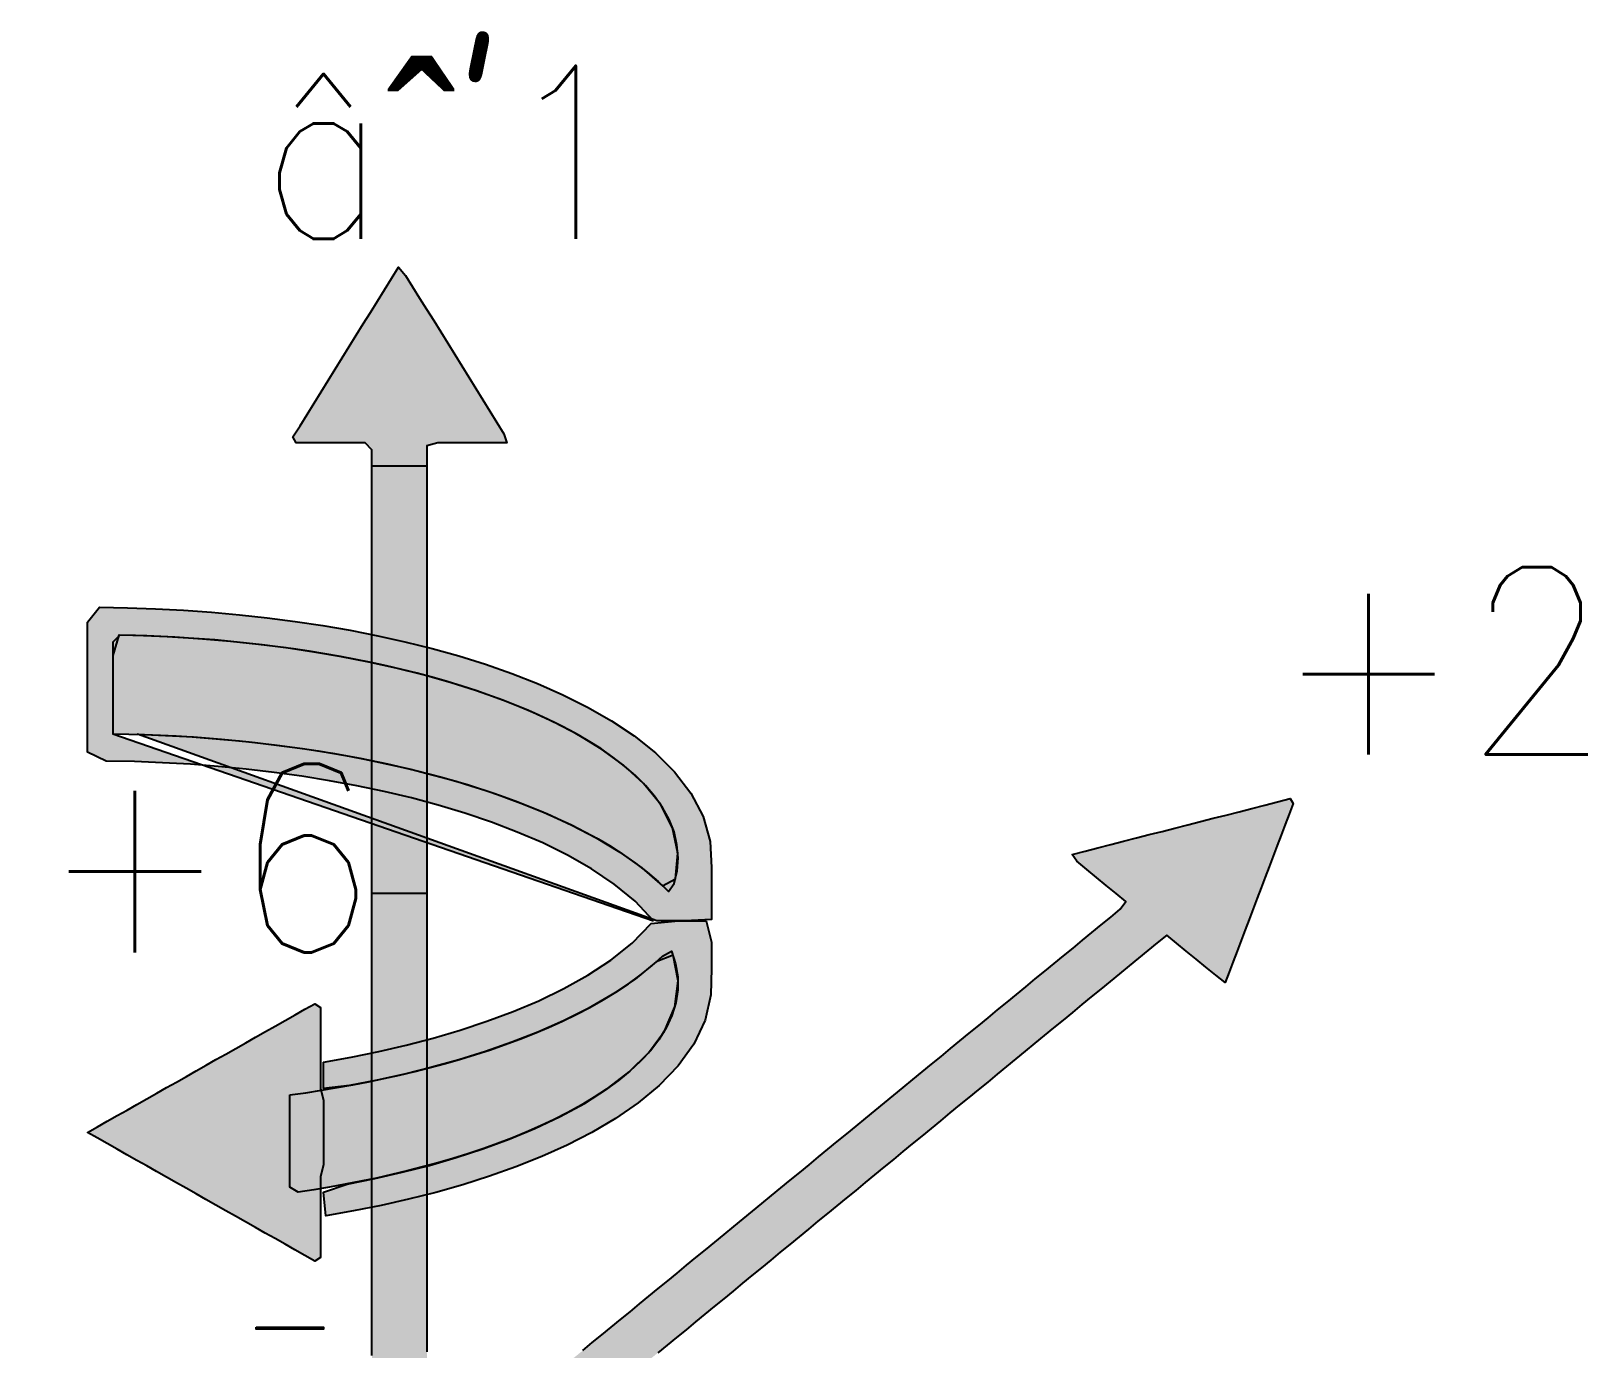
# Model space of a CAD drawing. Extents: x -63 to 1485, y -6 to 1218.
# Drawn here: x 1217.5 to 1401.5, y 1035.3 to 1191 of the extents above; entities that cross this region are included whole.
import ezdxf

# ---------------------------------------------------------------- set-up
doc = ezdxf.new("R2010")
doc.units = 0
doc.layers.get('0').update_dxf_attribs({"linetype": 'CONTINUOUS'})
doc.styles.get("Standard").update_dxf_attribs({"font": 'Standard'})

msp = doc.modelspace()

# ---------------------------------------------------------------- hatches: boundary and pattern name
at = {"true_color": 0x030000}
for points in [[(1264.25, 882.89), (1265.89, 882.89), (1267.53, 882.89), (1269.16, 882.89), (1270.8, 882.89), (1272.44, 882.89), (1273.99, 882.85), (1273.1, 881.54), (1272.21, 880.24), (1271.33, 878.93), (1270.44, 877.63), (1269.55, 876.33), (1268.67, 875.02), (1267.78, 873.72), (1266.89, 872.41), (1266.01, 871.11), (1265.12, 869.81), (1264.23, 868.5), (1263.35, 867.2), (1262.46, 865.89), (1261.57, 864.59), (1260.69, 864.21), (1259.8, 865.52), (1258.91, 866.82), (1258.03, 868.13), (1257.14, 869.43), (1256.25, 870.73), (1255.36, 872.04), (1254.48, 873.34), (1253.59, 874.65), (1252.7, 875.95), (1251.82, 877.25), (1250.93, 878.56), (1250.04, 879.86), (1249.16, 881.17), (1248.27, 882.47), (1249.09, 882.89), (1250.72, 882.89), (1252.36, 882.89), (1254, 882.89), (1255.64, 882.89), (1257.27, 882.89), (1257.75, 884), (1257.75, 885.55), (1257.75, 887.1), (1257.75, 888.65), (1257.75, 890.2), (1257.75, 891.75), (1257.75, 893.3), (1257.75, 894.85), (1257.75, 896.41), (1257.75, 897.96), (1257.75, 899.51), (1257.75, 901.06), (1257.75, 902.61), (1257.75, 904.16), (1257.75, 905.71), (1257.75, 907.27), (1257.75, 908.82), (1257.75, 910.37), (1257.75, 911.92), (1257.75, 913.47), (1257.75, 915.02), (1257.75, 916.57), (1257.75, 918.12), (1257.75, 919.68), (1257.75, 921.23), (1257.75, 922.78), (1257.75, 924.33), (1257.75, 925.88), (1257.75, 927.43), (1257.75, 928.98), (1257.75, 930.53), (1257.75, 932.09), (1257.75, 933.64), (1257.75, 935.19), (1257.75, 936.74), (1257.75, 938.29), (1257.75, 939.84), (1257.75, 941.39), (1257.75, 942.95), (1257.75, 944.5), (1257.75, 946.05), (1257.75, 947.6), (1257.75, 949.15), (1257.75, 950.7), (1257.75, 952.25), (1257.75, 953.8), (1257.75, 955.36), (1257.75, 956.91), (1257.75, 958.46), (1257.75, 960.01), (1257.75, 961.56), (1257.75, 963.11), (1257.75, 964.66), (1257.75, 966.22), (1257.75, 967.77), (1257.75, 969.32), (1257.75, 970.87), (1257.75, 972.42), (1257.75, 973.97), (1257.75, 975.52), (1257.75, 977.07), (1257.75, 978.63), (1257.75, 980.18), (1257.75, 981.73), (1257.75, 983.28), (1257.75, 984.83), (1257.75, 986.38), (1257.75, 987.93), (1257.75, 989.48), (1257.75, 991.04), (1257.75, 992.59), (1257.75, 994.14), (1257.75, 995.69), (1257.75, 997.24), (1257.75, 998.79), (1257.75, 1000.34), (1257.75, 1001.9), (1257.75, 1003.45), (1257.75, 1005), (1257.75, 1006.55), (1257.75, 1008.1), (1257.75, 1009.65), (1257.75, 1011.2), (1257.75, 1012.75), (1257.75, 1014.31), (1257.75, 1015.86), (1257.75, 1017.41), (1257.75, 1018.96), (1257.75, 1020.51), (1257.75, 1022.06), (1257.75, 1023.61), (1257.75, 1025.16), (1257.75, 1026.72), (1257.75, 1028.27), (1257.75, 1029.82), (1257.75, 1031.37), (1257.75, 1032.92), (1257.75, 1034.47), (1257.75, 1036.02), (1257.75, 1037.58), (1257.75, 1039.13), (1257.75, 1040.68), (1257.75, 1042.23), (1257.75, 1043.78), (1257.75, 1045.33), (1257.75, 1046.88), (1257.75, 1048.43), (1257.75, 1049.99), (1257.75, 1051.54), (1257.75, 1053.09), (1257.75, 1054.64), (1257.75, 1056.19), (1257.75, 1057.74), (1257.75, 1059.29), (1257.75, 1060.85), (1257.75, 1062.4), (1257.75, 1063.95), (1257.75, 1065.5), (1257.75, 1067.05), (1257.75, 1068.6), (1257.75, 1070.15), (1257.75, 1071.7), (1257.75, 1073.26), (1257.75, 1074.81), (1257.75, 1076.36), (1257.75, 1077.91), (1257.75, 1079.46), (1257.75, 1081.01), (1257.75, 1082.56), (1257.75, 1084.11), (1257.75, 1085.67), (1257.75, 1087.22), (1257.75, 1088.77), (1257.75, 1090.32), (1257.75, 1091.87), (1257.75, 1093.42), (1257.75, 1094.97), (1257.75, 1096.53), (1257.75, 1098.08), (1257.75, 1099.63), (1257.75, 1101.18), (1257.75, 1102.73), (1257.75, 1104.28), (1257.75, 1105.83), (1257.75, 1107.38), (1257.75, 1108.94), (1257.75, 1110.49), (1257.75, 1112.04), (1257.75, 1113.59), (1257.75, 1115.14), (1257.75, 1116.69), (1257.75, 1118.24), (1257.75, 1119.79), (1257.75, 1121.35), (1257.75, 1122.9), (1257.75, 1124.45), (1257.75, 1126), (1257.75, 1127.55), (1257.75, 1129.1), (1257.75, 1130.65), (1257.75, 1132.21), (1257.75, 1133.76), (1257.75, 1135.31), (1257.75, 1136.86), (1257.75, 1138.41), (1257.75, 1139.96), (1257.75, 1141.51), (1256.95, 1142.31), (1255.32, 1142.31), (1253.68, 1142.31), (1252.04, 1142.31), (1250.41, 1142.31), (1248.77, 1142.31), (1248.41, 1143.01), (1249.25, 1144.34), (1250.08, 1145.68), (1250.91, 1147.02), (1251.74, 1148.35), (1252.57, 1149.69), (1253.4, 1151.03), (1254.23, 1152.36), (1255.06, 1153.7), (1255.89, 1155.04), (1256.72, 1156.37), (1257.56, 1157.71), (1258.39, 1159.05), (1259.22, 1160.38), (1260.05, 1161.72), (1260.88, 1163.06), (1261.71, 1162.11), (1262.54, 1160.77), (1263.37, 1159.43), (1264.2, 1158.1), (1265.04, 1156.76), (1265.87, 1155.42), (1266.7, 1154.09), (1267.53, 1152.75), (1268.36, 1151.41), (1269.19, 1150.08), (1270.02, 1148.74), (1270.85, 1147.4), (1271.68, 1146.07), (1272.51, 1144.73), (1273.35, 1143.4), (1273.7, 1142.31), (1272.07, 1142.31), (1270.43, 1142.31), (1268.79, 1142.31), (1267.16, 1142.31), (1265.52, 1142.31), (1264.25, 1141.96), (1264.25, 1140.41), (1264.25, 1138.86), (1264.25, 1137.31), (1264.25, 1135.76), (1264.25, 1134.21), (1264.25, 1132.65), (1264.25, 1131.1), (1264.25, 1129.55), (1264.25, 1128), (1264.25, 1126.45), (1264.25, 1124.9), (1264.25, 1123.35), (1264.25, 1121.8), (1264.25, 1120.24), (1264.25, 1118.69), (1264.25, 1117.14), (1264.25, 1115.59), (1264.25, 1114.04), (1264.25, 1112.49), (1264.25, 1110.94), (1264.25, 1109.38), (1264.25, 1107.83), (1264.25, 1106.28), (1264.25, 1104.73), (1264.25, 1103.18), (1264.25, 1101.63), (1264.25, 1100.08), (1264.25, 1098.53), (1264.25, 1096.97), (1264.25, 1095.42), (1264.25, 1093.87), (1264.25, 1092.32), (1264.25, 1090.77), (1264.25, 1089.22), (1264.25, 1087.67), (1264.25, 1086.11), (1264.25, 1084.56), (1264.25, 1083.01), (1264.25, 1081.46), (1264.25, 1079.91), (1264.25, 1078.36), (1264.25, 1076.81), (1264.25, 1075.26), (1264.25, 1073.7), (1264.25, 1072.15), (1264.25, 1070.6), (1264.25, 1069.05), (1264.25, 1067.5), (1264.25, 1065.95), (1264.25, 1064.4), (1264.25, 1062.85), (1264.25, 1061.29), (1264.25, 1059.74), (1264.25, 1058.19), (1264.25, 1056.64), (1264.25, 1055.09), (1264.25, 1053.54), (1264.25, 1051.99), (1264.25, 1050.43), (1264.25, 1048.88), (1264.25, 1047.33), (1264.25, 1045.78), (1264.25, 1044.23), (1264.25, 1042.68), (1264.25, 1041.13), (1264.25, 1039.58), (1264.25, 1038.02), (1264.25, 1036.47), (1264.25, 1034.92), (1264.25, 1033.37), (1264.25, 1031.82), (1264.25, 1030.27), (1264.25, 1028.72), (1264.25, 1027.17), (1264.25, 1025.61), (1264.25, 1024.06), (1264.25, 1022.51), (1264.25, 1020.96), (1264.25, 1019.41), (1264.25, 1017.86), (1264.25, 1016.31), (1264.25, 1014.75), (1264.25, 1013.2), (1264.25, 1011.65), (1264.25, 1010.1), (1264.25, 1008.55), (1264.25, 1007), (1264.25, 1005.45), (1264.25, 1003.9), (1264.25, 1002.34), (1264.25, 1000.79), (1264.25, 999.24), (1264.25, 997.69), (1264.25, 996.14), (1264.25, 994.59), (1264.25, 993.04), (1264.25, 991.48), (1264.25, 989.93), (1264.25, 988.38), (1264.25, 986.83), (1264.25, 985.28), (1264.25, 983.73), (1264.25, 982.18), (1264.25, 980.63), (1264.25, 979.07), (1264.25, 977.52), (1264.25, 975.97), (1264.25, 974.42), (1264.25, 972.87), (1264.25, 971.32), (1264.25, 969.77), (1264.25, 968.22), (1264.25, 966.66), (1264.25, 965.11), (1264.25, 963.56), (1264.25, 962.01), (1264.25, 960.46), (1264.25, 958.91), (1264.25, 957.36), (1264.25, 955.8), (1264.25, 954.25), (1264.25, 952.7), (1264.25, 951.15), (1264.25, 949.6), (1264.25, 948.05), (1264.25, 946.5), (1264.25, 944.95), (1264.25, 943.39), (1264.25, 941.84), (1264.25, 940.29), (1264.25, 938.74), (1264.25, 937.19), (1264.25, 935.64), (1264.25, 934.09), (1264.25, 932.53), (1264.25, 930.98), (1264.25, 929.43), (1264.25, 927.88), (1264.25, 926.33), (1264.25, 924.78), (1264.25, 923.23), (1264.25, 921.68), (1264.25, 920.12), (1264.25, 918.57), (1264.25, 917.02), (1264.25, 915.47), (1264.25, 913.92), (1264.25, 912.37), (1264.25, 910.82), (1264.25, 909.27), (1264.25, 907.71), (1264.25, 906.16), (1264.25, 904.61), (1264.25, 903.06), (1264.25, 901.51), (1264.25, 899.96), (1264.25, 898.41), (1264.25, 896.85), (1264.25, 895.3), (1264.25, 893.75), (1264.25, 892.2), (1264.25, 890.65), (1264.25, 889.1), (1264.25, 887.55), (1264.25, 886), (1264.25, 884.44)], [(1257.75, 1089.06), (1257.75, 1139.61), (1264.25, 1139.61), (1264.25, 1089.06)], [(1170.09, 935.1), (1171.25, 934.15), (1172.41, 933.2), (1173.57, 932.25), (1174.72, 931.3), (1175.88, 930.35), (1176.95, 929.42), (1175.41, 929.08), (1173.88, 928.74), (1172.34, 928.4), (1170.81, 928.06), (1169.27, 927.72), (1167.74, 927.38), (1166.2, 927.04), (1164.67, 926.69), (1163.13, 926.35), (1161.6, 926.01), (1160.06, 925.67), (1158.53, 925.33), (1156.99, 924.99), (1155.46, 924.65), (1153.92, 924.31), (1152.39, 923.97), (1152.01, 924.58), (1152.43, 925.84), (1152.84, 927.1), (1153.26, 928.36), (1153.67, 929.62), (1154.09, 930.88), (1154.5, 932.14), (1154.92, 933.4), (1155.33, 934.66), (1155.75, 935.92), (1156.16, 937.18), (1156.58, 938.44), (1156.99, 939.7), (1157.41, 940.96), (1157.82, 942.22), (1158.24, 943.48), (1158.77, 944.4), (1159.92, 943.45), (1161.08, 942.5), (1162.24, 941.55), (1163.4, 940.6), (1164.55, 939.65), (1165.7, 939.05), (1166.82, 939.96), (1167.93, 940.88), (1169.04, 941.79), (1170.16, 942.71), (1171.27, 943.62), (1172.39, 944.54), (1173.5, 945.45), (1174.61, 946.36), (1175.73, 947.28), (1176.84, 948.19), (1177.96, 949.11), (1179.07, 950.02), (1180.18, 950.94), (1181.3, 951.85), (1182.41, 952.77), (1183.53, 953.68), (1184.64, 954.6), (1185.75, 955.51), (1186.87, 956.42), (1187.98, 957.34), (1189.1, 958.25), (1190.21, 959.17), (1191.32, 960.08), (1192.44, 961), (1193.55, 961.91), (1194.67, 962.83), (1195.78, 963.74), (1196.89, 964.65), (1198.01, 965.57), (1199.12, 966.48), (1200.24, 967.4), (1201.35, 968.31), (1202.46, 969.23), (1203.58, 970.14), (1204.69, 971.06), (1205.81, 971.97), (1206.92, 972.89), (1208.03, 973.8), (1209.15, 974.71), (1210.26, 975.63), (1211.38, 976.54), (1212.49, 977.46), (1213.61, 978.37), (1214.72, 979.29), (1215.83, 980.2), (1216.95, 981.12), (1218.06, 982.03), (1219.18, 982.94), (1220.29, 983.86), (1221.4, 984.77), (1222.52, 985.69), (1223.63, 986.6), (1224.75, 987.52), (1225.86, 988.43), (1226.97, 989.35), (1228.09, 990.26), (1229.2, 991.18), (1230.32, 992.09), (1231.43, 993), (1232.54, 993.92), (1233.66, 994.83), (1234.77, 995.75), (1235.89, 996.66), (1237, 997.58), (1238.11, 998.49), (1239.23, 999.41), (1240.34, 1000.32), (1241.46, 1001.23), (1242.57, 1002.15), (1243.68, 1003.06), (1244.8, 1003.98), (1245.91, 1004.89), (1247.03, 1005.81), (1248.14, 1006.72), (1249.25, 1007.64), (1250.37, 1008.55), (1251.48, 1009.47), (1252.6, 1010.38), (1253.71, 1011.29), (1254.82, 1012.21), (1255.94, 1013.12), (1257.05, 1014.04), (1258.17, 1014.95), (1259.28, 1015.87), (1260.39, 1016.78), (1261.51, 1017.7), (1262.62, 1018.61), (1263.74, 1019.52), (1264.85, 1020.44), (1265.97, 1021.35), (1267.08, 1022.27), (1268.19, 1023.18), (1269.31, 1024.1), (1270.42, 1025.01), (1271.54, 1025.93), (1272.65, 1026.84), (1273.76, 1027.75), (1274.88, 1028.67), (1275.99, 1029.58), (1277.11, 1030.5), (1278.22, 1031.41), (1279.33, 1032.33), (1280.45, 1033.24), (1281.56, 1034.16), (1282.68, 1035.07), (1283.79, 1035.99), (1284.9, 1036.9), (1286.02, 1037.81), (1287.13, 1038.73), (1288.25, 1039.64), (1289.36, 1040.56), (1290.47, 1041.47), (1291.59, 1042.39), (1292.7, 1043.3), (1293.82, 1044.22), (1294.93, 1045.13), (1296.04, 1046.04), (1297.16, 1046.96), (1298.27, 1047.87), (1299.39, 1048.79), (1300.5, 1049.7), (1301.61, 1050.62), (1302.73, 1051.53), (1303.84, 1052.45), (1304.96, 1053.36), (1306.07, 1054.28), (1307.18, 1055.19), (1308.3, 1056.1), (1309.41, 1057.02), (1310.53, 1057.93), (1311.64, 1058.85), (1312.75, 1059.76), (1313.87, 1060.68), (1314.98, 1061.59), (1316.1, 1062.51), (1317.21, 1063.42), (1318.33, 1064.33), (1319.44, 1065.25), (1320.55, 1066.16), (1321.67, 1067.08), (1322.78, 1067.99), (1323.9, 1068.91), (1325.01, 1069.82), (1326.12, 1070.74), (1327.24, 1071.65), (1328.35, 1072.57), (1329.47, 1073.48), (1330.58, 1074.39), (1331.69, 1075.31), (1332.81, 1076.22), (1333.92, 1077.14), (1335.04, 1078.05), (1336.15, 1078.97), (1337.26, 1079.88), (1338.38, 1080.8), (1339.49, 1081.71), (1340.61, 1082.62), (1341.72, 1083.54), (1342.83, 1084.45), (1343.95, 1085.37), (1345.06, 1086.28), (1346.18, 1087.2), (1346.86, 1088.12), (1345.7, 1089.07), (1344.54, 1090.02), (1343.38, 1090.97), (1342.23, 1091.92), (1341.07, 1092.87), (1340.52, 1093.69), (1342.03, 1094.08), (1343.55, 1094.47), (1345.06, 1094.85), (1346.58, 1095.24), (1348.1, 1095.63), (1349.61, 1096.02), (1351.13, 1096.4), (1352.65, 1096.79), (1354.16, 1097.18), (1355.68, 1097.57), (1357.19, 1097.95), (1358.71, 1098.34), (1360.23, 1098.73), (1361.74, 1099.12), (1363.26, 1099.5), (1364.78, 1099.89), (1366.29, 1100.28), (1366.63, 1099.7), (1366.15, 1098.45), (1365.68, 1097.21), (1365.21, 1095.96), (1364.74, 1094.72), (1364.27, 1093.47), (1363.79, 1092.23), (1363.32, 1090.98), (1362.85, 1089.74), (1362.38, 1088.5), (1361.91, 1087.25), (1361.43, 1086.01), (1360.96, 1084.76), (1360.49, 1083.52), (1360.02, 1082.27), (1359.54, 1081.03), (1359.07, 1079.78), (1358.6, 1078.54), (1357.47, 1079.41), (1356.31, 1080.36), (1355.15, 1081.31), (1354, 1082.26), (1352.84, 1083.21), (1351.68, 1084.16), (1350.57, 1083.25), (1349.45, 1082.33), (1348.34, 1081.42), (1347.23, 1080.5), (1346.11, 1079.59), (1345, 1078.67), (1343.88, 1077.76), (1342.77, 1076.85), (1341.66, 1075.93), (1340.54, 1075.02), (1339.43, 1074.1), (1338.31, 1073.19), (1337.2, 1072.27), (1336.09, 1071.36), (1334.97, 1070.44), (1333.86, 1069.53), (1332.74, 1068.61), (1331.63, 1067.7), (1330.52, 1066.79), (1329.4, 1065.87), (1328.29, 1064.96), (1327.17, 1064.04), (1326.06, 1063.13), (1324.95, 1062.21), (1323.83, 1061.3), (1322.72, 1060.38), (1321.6, 1059.47), (1320.49, 1058.56), (1319.38, 1057.64), (1318.26, 1056.73), (1317.15, 1055.81), (1316.03, 1054.9), (1314.92, 1053.98), (1313.81, 1053.07), (1312.69, 1052.15), (1311.58, 1051.24), (1310.46, 1050.33), (1309.35, 1049.41), (1308.24, 1048.5), (1307.12, 1047.58), (1306.01, 1046.67), (1304.89, 1045.75), (1303.78, 1044.84), (1302.66, 1043.92), (1301.55, 1043.01), (1300.44, 1042.09), (1299.32, 1041.18), (1298.21, 1040.27), (1297.09, 1039.35), (1295.98, 1038.44), (1294.87, 1037.52), (1293.75, 1036.61), (1292.64, 1035.69), (1291.52, 1034.78), (1290.41, 1033.86), (1289.3, 1032.95), (1288.18, 1032.04), (1287.07, 1031.12), (1285.95, 1030.21), (1284.84, 1029.29), (1283.73, 1028.38), (1282.61, 1027.46), (1281.5, 1026.55), (1280.38, 1025.63), (1279.27, 1024.72), (1278.16, 1023.8), (1277.04, 1022.89), (1275.93, 1021.98), (1274.81, 1021.06), (1273.7, 1020.15), (1272.59, 1019.23), (1271.47, 1018.32), (1270.36, 1017.4), (1269.24, 1016.49), (1268.13, 1015.57), (1267.02, 1014.66), (1265.9, 1013.75), (1264.79, 1012.83), (1263.67, 1011.92), (1262.56, 1011), (1261.45, 1010.09), (1260.33, 1009.17), (1259.22, 1008.26), (1258.1, 1007.34), (1256.99, 1006.43), (1255.88, 1005.51), (1254.76, 1004.6), (1253.65, 1003.69), (1252.53, 1002.77), (1251.42, 1001.86), (1250.3, 1000.94), (1249.19, 1000.03), (1248.08, 999.11), (1246.96, 998.2), (1245.85, 997.28), (1244.73, 996.37), (1243.62, 995.46), (1242.51, 994.54), (1241.39, 993.63), (1240.28, 992.71), (1239.16, 991.8), (1238.05, 990.88), (1236.94, 989.97), (1235.82, 989.05), (1234.71, 988.14), (1233.59, 987.22), (1232.48, 986.31), (1231.37, 985.4), (1230.25, 984.48), (1229.14, 983.57), (1228.02, 982.65), (1226.91, 981.74), (1225.8, 980.82), (1224.68, 979.91), (1223.57, 978.99), (1222.45, 978.08), (1221.34, 977.17), (1220.23, 976.25), (1219.11, 975.34), (1218, 974.42), (1216.88, 973.51), (1215.77, 972.59), (1214.66, 971.68), (1213.54, 970.76), (1212.43, 969.85), (1211.31, 968.94), (1210.2, 968.02), (1209.09, 967.11), (1207.97, 966.19), (1206.86, 965.28), (1205.74, 964.36), (1204.63, 963.45), (1203.52, 962.53), (1202.4, 961.62), (1201.29, 960.7), (1200.17, 959.79), (1199.06, 958.88), (1197.94, 957.96), (1196.83, 957.05), (1195.72, 956.13), (1194.6, 955.22), (1193.49, 954.3), (1192.37, 953.39), (1191.26, 952.47), (1190.15, 951.56), (1189.03, 950.65), (1187.92, 949.73), (1186.8, 948.82), (1185.69, 947.9), (1184.58, 946.99), (1183.46, 946.07), (1182.35, 945.16), (1181.23, 944.24), (1180.12, 943.33), (1179.01, 942.41), (1177.89, 941.5), (1176.78, 940.59), (1175.66, 939.67), (1174.55, 938.76), (1173.44, 937.84), (1172.32, 936.93), (1171.21, 936.01)]]:
    msp.add_hatch(color=7, dxfattribs=at).paths.add_polyline_path(points, flags=0)
for color, points in [(7, [(1291.02, 1085.82), (1288.84, 1088.14), (1286.36, 1090.18), (1283.68, 1091.98), (1280.86, 1093.59), (1277.93, 1095.04), (1274.92, 1096.33), (1271.86, 1097.5), (1268.74, 1098.55), (1265.59, 1099.5), (1262.41, 1100.35), (1259.19, 1101.11), (1255.96, 1101.79), (1252.71, 1102.39), (1249.44, 1102.92), (1246.17, 1103.37), (1242.88, 1103.76), (1239.58, 1104.07), (1236.28, 1104.33), (1232.97, 1104.52), (1229.66, 1104.65), (1226.34, 1104.72), (1224.12, 1105.75), (1224.12, 1108.82), (1224.12, 1111.9), (1224.12, 1114.97), (1224.12, 1118.05), (1224.12, 1121.12), (1225.54, 1122.88), (1228.85, 1122.82), (1232.16, 1122.71), (1235.47, 1122.54), (1238.78, 1122.31), (1242.08, 1122.01), (1245.37, 1121.65), (1248.65, 1121.22), (1251.92, 1120.73), (1255.18, 1120.17), (1258.43, 1119.53), (1261.65, 1118.81), (1264.85, 1118.02), (1268.02, 1117.13), (1271.17, 1116.15), (1274.27, 1115.07), (1277.32, 1113.88), (1280.32, 1112.56), (1283.24, 1111.1), (1286.05, 1109.48), (1288.74, 1107.68), (1291.25, 1105.67), (1293.51, 1103.43), (1295.44, 1100.93), (1296.89, 1098.17), (1297.73, 1095.2), (1297.88, 1092.13), (1297.88, 1089.05), (1297.88, 1085.98), (1294.73, 1085.82), (1291.41, 1085.82), (1230.03, 1107.88), (1233.34, 1107.75), (1236.65, 1107.56), (1239.96, 1107.3), (1243.25, 1106.98), (1246.54, 1106.6), (1249.82, 1106.15), (1253.09, 1105.63), (1256.34, 1105.04), (1259.58, 1104.38), (1262.79, 1103.63), (1265.99, 1102.81), (1269.15, 1101.89), (1272.28, 1100.87), (1275.36, 1099.75), (1278.4, 1098.52), (1281.37, 1097.15), (1284.25, 1095.63), (1287.03, 1093.95), (1289.66, 1092.08), (1292.09, 1089.99), (1293.61, 1090.78), (1293.91, 1093.84), (1293.27, 1096.84), (1291.84, 1099.61), (1289.85, 1102.06), (1287.49, 1104.22), (1284.88, 1106.12), (1282.12, 1107.81), (1279.23, 1109.32), (1276.26, 1110.68), (1273.22, 1111.91), (1270.12, 1113.01), (1266.99, 1114), (1263.81, 1114.9), (1260.61, 1115.7), (1257.39, 1116.41), (1254.15, 1117.04), (1250.89, 1117.6), (1247.61, 1118.09), (1244.33, 1118.5), (1241.04, 1118.85), (1237.73, 1119.13), (1234.43, 1119.35), (1231.12, 1119.51), (1227.81, 1119.6), (1227.12, 1117.18), (1227.12, 1114.11), (1227.12, 1111.03), (1227.12, 1107.95)]), (7, [(1252.02, 1069.14), (1255.3, 1069.73), (1258.55, 1070.39), (1261.79, 1071.14), (1265, 1071.98), (1268.18, 1072.92), (1271.32, 1073.96), (1274.42, 1075.11), (1277.45, 1076.39), (1280.41, 1077.82), (1283.27, 1079.41), (1285.99, 1081.2), (1288.52, 1083.21), (1290.76, 1085.51), (1293.92, 1085.82), (1297.26, 1085.82), (1297.88, 1083.3), (1297.88, 1080.21), (1297.81, 1077.11), (1297.13, 1074.09), (1295.78, 1071.27), (1293.93, 1068.7), (1291.71, 1066.39), (1289.22, 1064.33), (1286.55, 1062.48), (1283.73, 1060.82), (1280.81, 1059.32), (1277.81, 1057.97), (1274.75, 1056.75), (1271.63, 1055.65), (1268.48, 1054.65), (1265.29, 1053.75), (1262.07, 1052.93), (1258.83, 1052.2), (1255.57, 1051.55), (1252.29, 1050.98), (1252.02, 1053.77), (1254.82, 1054.73), (1258.08, 1055.38), (1261.32, 1056.12), (1264.53, 1056.94), (1267.71, 1057.86), (1270.86, 1058.89), (1273.96, 1060.03), (1277.01, 1061.29), (1279.98, 1062.7), (1282.85, 1064.26), (1285.6, 1066.02), (1288.16, 1067.99), (1290.45, 1070.24), (1292.32, 1072.8), (1293.55, 1075.67), (1293.92, 1078.73), (1293.33, 1081.77), (1291.35, 1080.98), (1288.84, 1078.95), (1286.14, 1077.13), (1283.31, 1075.49), (1280.38, 1074.02), (1277.37, 1072.69), (1274.29, 1071.49), (1271.17, 1070.4), (1268.01, 1069.42), (1264.81, 1068.53), (1261.59, 1067.73), (1258.35, 1067.01), (1255.09, 1066.37), (1252.02, 1066.04)]), (255, [(1251.65, 1055.64), (1251.65, 1053.72), (1251.65, 1051.81), (1251.65, 1049.89), (1251.65, 1047.97), (1251.65, 1046.06), (1250.98, 1045.63), (1249.81, 1046.3), (1248.64, 1046.96), (1247.47, 1047.62), (1246.3, 1048.28), (1245.14, 1048.94), (1243.97, 1049.6), (1242.8, 1050.26), (1241.63, 1050.92), (1240.46, 1051.58), (1239.3, 1052.24), (1238.13, 1052.91), (1236.96, 1053.57), (1235.79, 1054.23), (1234.63, 1054.89), (1233.46, 1055.55), (1232.29, 1056.21), (1231.12, 1056.87), (1229.95, 1057.53), (1228.79, 1058.19), (1227.62, 1058.85), (1226.45, 1059.52), (1225.28, 1060.18), (1224.13, 1060.84), (1225.3, 1061.5), (1226.46, 1062.16), (1227.63, 1062.82), (1228.8, 1063.48), (1229.97, 1064.14), (1231.14, 1064.8), (1232.3, 1065.46), (1233.47, 1066.13), (1234.64, 1066.79), (1235.81, 1067.45), (1236.98, 1068.11), (1238.14, 1068.77), (1239.31, 1069.43), (1240.48, 1070.09), (1241.65, 1070.75), (1242.82, 1071.41), (1243.98, 1072.07), (1245.15, 1072.74), (1246.32, 1073.4), (1247.49, 1074.06), (1248.66, 1074.72), (1249.82, 1075.38), (1250.99, 1076.04), (1251.65, 1075.58), (1251.65, 1073.67), (1251.65, 1071.75), (1251.65, 1069.83), (1251.65, 1067.92), (1251.67, 1066.03), (1252.02, 1064.65), (1252.02, 1062.74), (1252.02, 1060.82), (1252.02, 1058.9), (1252.02, 1056.99)])]:
    msp.add_hatch(color=color).paths.add_polyline_path(points, flags=0)
at = {"true_color": 0xcecece}
for points in [[(1227.12, 1107.95), (1228.99, 1107.91), (1230.87, 1107.86), (1232.75, 1107.78), (1234.62, 1107.68), (1236.49, 1107.57), (1238.37, 1107.43), (1240.23, 1107.28), (1242.1, 1107.1), (1243.96, 1106.9), (1245.82, 1106.69), (1247.68, 1106.45), (1249.53, 1106.19), (1251.38, 1105.91), (1253.22, 1105.61), (1255.06, 1105.28), (1256.88, 1104.94), (1258.71, 1104.56), (1260.52, 1104.17), (1262.33, 1103.75), (1264.13, 1103.3), (1265.91, 1102.83), (1267.69, 1102.32), (1269.45, 1101.79), (1271.2, 1101.23), (1272.94, 1100.64), (1274.66, 1100.02), (1276.36, 1099.36), (1278.04, 1098.67), (1279.69, 1097.94), (1281.32, 1097.17), (1282.91, 1096.36), (1284.48, 1095.51), (1286, 1094.61), (1287.48, 1093.65), (1288.9, 1092.65), (1290.27, 1091.59), (1291.57, 1090.48), (1292.78, 1089.3), (1293.46, 1090.24), (1293.81, 1091.75), (1293.93, 1093.29), (1293.8, 1094.83), (1293.45, 1096.34), (1292.87, 1097.81), (1292.1, 1099.21), (1291.16, 1100.55), (1290.08, 1101.81), (1288.89, 1103), (1287.6, 1104.12), (1286.23, 1105.18), (1284.8, 1106.18), (1283.31, 1107.11), (1281.78, 1108), (1280.2, 1108.84), (1278.59, 1109.63), (1276.95, 1110.38), (1275.28, 1111.09), (1273.59, 1111.77), (1271.88, 1112.4), (1270.15, 1113), (1268.4, 1113.57), (1266.64, 1114.1), (1264.87, 1114.61), (1263.08, 1115.09), (1261.28, 1115.54), (1259.48, 1115.96), (1257.66, 1116.35), (1255.84, 1116.72), (1254.01, 1117.07), (1252.17, 1117.39), (1250.33, 1117.69), (1248.48, 1117.97), (1246.63, 1118.22), (1244.77, 1118.45), (1242.91, 1118.66), (1241.05, 1118.85), (1239.18, 1119.02), (1237.31, 1119.16), (1235.44, 1119.29), (1233.56, 1119.4), (1231.69, 1119.48), (1229.81, 1119.55), (1227.94, 1119.6), (1227.12, 1118.75), (1227.12, 1117.2), (1227.12, 1115.66), (1227.12, 1114.12), (1227.12, 1112.58), (1227.12, 1111.04), (1227.12, 1109.5)], [(1244.07, 1037.83), (1252.02, 1037.83), (1252.02, 1037.6), (1244.07, 1037.6)]]:
    msp.add_hatch(color=254, dxfattribs=at).paths.add_polyline_path(points, flags=0)
at = {"true_color": 0xfffcfc}
msp.add_hatch(color=255, dxfattribs=at).paths.add_polyline_path([(1248.05, 1065.26), (1249.92, 1065.53), (1251.78, 1065.82), (1253.63, 1066.13), (1255.48, 1066.46), (1257.33, 1066.82), (1259.16, 1067.2), (1260.99, 1067.6), (1262.81, 1068.04), (1264.62, 1068.49), (1266.42, 1068.98), (1268.21, 1069.49), (1269.98, 1070.04), (1271.74, 1070.61), (1273.49, 1071.21), (1275.21, 1071.85), (1276.92, 1072.53), (1278.61, 1073.24), (1280.27, 1073.99), (1281.9, 1074.78), (1283.5, 1075.61), (1285.06, 1076.49), (1286.58, 1077.42), (1288.05, 1078.4), (1289.46, 1079.43), (1290.81, 1080.52), (1292.09, 1081.67), (1293.15, 1082.27), (1293.64, 1080.77), (1293.89, 1079.23), (1293.9, 1077.67), (1293.67, 1076.13), (1293.2, 1074.63), (1292.52, 1073.18), (1291.66, 1071.79), (1290.65, 1070.48), (1289.5, 1069.24), (1288.24, 1068.08), (1286.9, 1066.98), (1285.48, 1065.95), (1284.01, 1064.98), (1282.48, 1064.06), (1280.91, 1063.19), (1279.3, 1062.37), (1277.66, 1061.6), (1275.99, 1060.86), (1274.29, 1060.17), (1272.57, 1059.52), (1270.84, 1058.9), (1269.08, 1058.31), (1267.31, 1057.76), (1265.53, 1057.24), (1263.73, 1056.75), (1261.92, 1056.28), (1260.1, 1055.85), (1258.27, 1055.44), (1256.44, 1055.06), (1254.59, 1054.7), (1252.74, 1054.37), (1250.89, 1054.06), (1249.03, 1053.78), (1248.05, 1054.38), (1248.05, 1055.93), (1248.05, 1057.49), (1248.05, 1059.04), (1248.05, 1060.6), (1248.05, 1062.15), (1248.05, 1063.71)], flags=0)

# ---------------------------------------------------------------- linework, layer by layer
at = {"color": 7, "true_color": 0x030000}
for points in [[(1257.75, 1034.47), (1257.75, 1036.02), (1257.75, 1037.58), (1257.75, 1039.13), (1257.75, 1040.68), (1257.75, 1042.23), (1257.75, 1043.78), (1257.75, 1045.33), (1257.75, 1046.88), (1257.75, 1048.43), (1257.75, 1049.99), (1257.75, 1051.54), (1257.75, 1053.09), (1257.75, 1054.64), (1257.75, 1056.19), (1257.75, 1057.74), (1257.75, 1059.29), (1257.75, 1060.85), (1257.75, 1062.4), (1257.75, 1063.95), (1257.75, 1065.5), (1257.75, 1067.05), (1257.75, 1068.6), (1257.75, 1070.15), (1257.75, 1071.7), (1257.75, 1073.26), (1257.75, 1074.81), (1257.75, 1076.36), (1257.75, 1077.91), (1257.75, 1079.46), (1257.75, 1081.01), (1257.75, 1082.56), (1257.75, 1084.11), (1257.75, 1085.67), (1257.75, 1087.22), (1257.75, 1088.77), (1257.75, 1090.32), (1257.75, 1091.87), (1257.75, 1093.42), (1257.75, 1094.97), (1257.75, 1096.53), (1257.75, 1098.08), (1257.75, 1099.63), (1257.75, 1101.18), (1257.75, 1102.73), (1257.75, 1104.28), (1257.75, 1105.83), (1257.75, 1107.38), (1257.75, 1108.94), (1257.75, 1110.49), (1257.75, 1112.04), (1257.75, 1113.59), (1257.75, 1115.14), (1257.75, 1116.69), (1257.75, 1118.24), (1257.75, 1119.79), (1257.75, 1121.35), (1257.75, 1122.9), (1257.75, 1124.45), (1257.75, 1126), (1257.75, 1127.55), (1257.75, 1129.1), (1257.75, 1130.65), (1257.75, 1132.21), (1257.75, 1133.76), (1257.75, 1135.31), (1257.75, 1136.86), (1257.75, 1138.41), (1257.75, 1139.96), (1257.75, 1141.51), (1256.95, 1142.31), (1255.32, 1142.31), (1253.68, 1142.31), (1252.04, 1142.31), (1250.41, 1142.31), (1248.77, 1142.31), (1248.41, 1143.01), (1249.25, 1144.34), (1250.08, 1145.68), (1250.91, 1147.02), (1251.74, 1148.35), (1252.57, 1149.69), (1253.4, 1151.03), (1254.23, 1152.36), (1255.06, 1153.7), (1255.89, 1155.04), (1256.72, 1156.37), (1257.56, 1157.71), (1258.39, 1159.05), (1259.22, 1160.38), (1260.05, 1161.72), (1260.88, 1163.06), (1261.71, 1162.11), (1262.54, 1160.77), (1263.37, 1159.43), (1264.2, 1158.1), (1265.04, 1156.76), (1265.87, 1155.42), (1266.7, 1154.09), (1267.53, 1152.75), (1268.36, 1151.41), (1269.19, 1150.08), (1270.02, 1148.74), (1270.85, 1147.4), (1271.68, 1146.07), (1272.51, 1144.73), (1273.35, 1143.4), (1273.7, 1142.31), (1272.07, 1142.31), (1270.43, 1142.31), (1268.79, 1142.31), (1267.16, 1142.31), (1265.52, 1142.31), (1264.25, 1141.96), (1264.25, 1140.41), (1264.25, 1138.86), (1264.25, 1137.31), (1264.25, 1135.76), (1264.25, 1134.21), (1264.25, 1132.65), (1264.25, 1131.1), (1264.25, 1129.55), (1264.25, 1128), (1264.25, 1126.45), (1264.25, 1124.9), (1264.25, 1123.35), (1264.25, 1121.8), (1264.25, 1120.24), (1264.25, 1118.69), (1264.25, 1117.14), (1264.25, 1115.59), (1264.25, 1114.04), (1264.25, 1112.49), (1264.25, 1110.94), (1264.25, 1109.38), (1264.25, 1107.83), (1264.25, 1106.28), (1264.25, 1104.73), (1264.25, 1103.18), (1264.25, 1101.63), (1264.25, 1100.08), (1264.25, 1098.53), (1264.25, 1096.97), (1264.25, 1095.42), (1264.25, 1093.87), (1264.25, 1092.32), (1264.25, 1090.77), (1264.25, 1089.22), (1264.25, 1087.67), (1264.25, 1086.11), (1264.25, 1084.56), (1264.25, 1083.01), (1264.25, 1081.46), (1264.25, 1079.91), (1264.25, 1078.36), (1264.25, 1076.81), (1264.25, 1075.26), (1264.25, 1073.7), (1264.25, 1072.15), (1264.25, 1070.6), (1264.25, 1069.05), (1264.25, 1067.5), (1264.25, 1065.95), (1264.25, 1064.4), (1264.25, 1062.85), (1264.25, 1061.29), (1264.25, 1059.74), (1264.25, 1058.19), (1264.25, 1056.64), (1264.25, 1055.09), (1264.25, 1053.54), (1264.25, 1051.99), (1264.25, 1050.43), (1264.25, 1048.88), (1264.25, 1047.33), (1264.25, 1045.78), (1264.25, 1044.23), (1264.25, 1042.68), (1264.25, 1041.13), (1264.25, 1039.58), (1264.25, 1038.02), (1264.25, 1036.47), (1264.25, 1034.92)], [(1282.68, 1035.07), (1283.79, 1035.99), (1284.9, 1036.9), (1286.02, 1037.81), (1287.13, 1038.73), (1288.25, 1039.64), (1289.36, 1040.56), (1290.47, 1041.47), (1291.59, 1042.39), (1292.7, 1043.3), (1293.82, 1044.22), (1294.93, 1045.13), (1296.04, 1046.04), (1297.16, 1046.96), (1298.27, 1047.87), (1299.39, 1048.79), (1300.5, 1049.7), (1301.61, 1050.62), (1302.73, 1051.53), (1303.84, 1052.45), (1304.96, 1053.36), (1306.07, 1054.28), (1307.18, 1055.19), (1308.3, 1056.1), (1309.41, 1057.02), (1310.53, 1057.93), (1311.64, 1058.85), (1312.75, 1059.76), (1313.87, 1060.68), (1314.98, 1061.59), (1316.1, 1062.51), (1317.21, 1063.42), (1318.33, 1064.33), (1319.44, 1065.25), (1320.55, 1066.16), (1321.67, 1067.08), (1322.78, 1067.99), (1323.9, 1068.91), (1325.01, 1069.82), (1326.12, 1070.74), (1327.24, 1071.65), (1328.35, 1072.57), (1329.47, 1073.48), (1330.58, 1074.39), (1331.69, 1075.31), (1332.81, 1076.22), (1333.92, 1077.14), (1335.04, 1078.05), (1336.15, 1078.97), (1337.26, 1079.88), (1338.38, 1080.8), (1339.49, 1081.71), (1340.61, 1082.62), (1341.72, 1083.54), (1342.83, 1084.45), (1343.95, 1085.37), (1345.06, 1086.28), (1346.18, 1087.2), (1346.86, 1088.12), (1345.7, 1089.07), (1344.54, 1090.02), (1343.38, 1090.97), (1342.23, 1091.92), (1341.07, 1092.87), (1340.52, 1093.69), (1342.03, 1094.08), (1343.55, 1094.47), (1345.06, 1094.85), (1346.58, 1095.24), (1348.1, 1095.63), (1349.61, 1096.02), (1351.13, 1096.4), (1352.65, 1096.79), (1354.16, 1097.18), (1355.68, 1097.57), (1357.19, 1097.95), (1358.71, 1098.34), (1360.23, 1098.73), (1361.74, 1099.12), (1363.26, 1099.5), (1364.78, 1099.89), (1366.29, 1100.28), (1366.63, 1099.7), (1366.15, 1098.45), (1365.68, 1097.21), (1365.21, 1095.96), (1364.74, 1094.72), (1364.27, 1093.47), (1363.79, 1092.23), (1363.32, 1090.98), (1362.85, 1089.74), (1362.38, 1088.5), (1361.91, 1087.25), (1361.43, 1086.01), (1360.96, 1084.76), (1360.49, 1083.52), (1360.02, 1082.27), (1359.54, 1081.03), (1359.07, 1079.78), (1358.6, 1078.54), (1357.47, 1079.41), (1356.31, 1080.36), (1355.15, 1081.31), (1354, 1082.26), (1352.84, 1083.21), (1351.68, 1084.16), (1350.57, 1083.25), (1349.45, 1082.33), (1348.34, 1081.42), (1347.23, 1080.5), (1346.11, 1079.59), (1345, 1078.67), (1343.88, 1077.76), (1342.77, 1076.85), (1341.66, 1075.93), (1340.54, 1075.02), (1339.43, 1074.1), (1338.31, 1073.19), (1337.2, 1072.27), (1336.09, 1071.36), (1334.97, 1070.44), (1333.86, 1069.53), (1332.74, 1068.61), (1331.63, 1067.7), (1330.52, 1066.79), (1329.4, 1065.87), (1328.29, 1064.96), (1327.17, 1064.04), (1326.06, 1063.13), (1324.95, 1062.21), (1323.83, 1061.3), (1322.72, 1060.38), (1321.6, 1059.47), (1320.49, 1058.56), (1319.38, 1057.64), (1318.26, 1056.73), (1317.15, 1055.81), (1316.03, 1054.9), (1314.92, 1053.98), (1313.81, 1053.07), (1312.69, 1052.15), (1311.58, 1051.24), (1310.46, 1050.33), (1309.35, 1049.41), (1308.24, 1048.5), (1307.12, 1047.58), (1306.01, 1046.67), (1304.89, 1045.75), (1303.78, 1044.84), (1302.66, 1043.92), (1301.55, 1043.01), (1300.44, 1042.09), (1299.32, 1041.18), (1298.21, 1040.27), (1297.09, 1039.35), (1295.98, 1038.44), (1294.87, 1037.52), (1293.75, 1036.61), (1292.64, 1035.69), (1291.52, 1034.78)]]:
    msp.add_lwpolyline(points, dxfattribs=at)
msp.add_lwpolyline([(1257.75, 1089.06), (1257.75, 1139.61), (1264.25, 1139.61), (1264.25, 1089.06)], close=True, dxfattribs=at)
at = {"color": 7}
for points in [[(1291.02, 1085.82), (1288.84, 1088.14), (1286.36, 1090.18), (1283.68, 1091.98), (1280.86, 1093.59), (1277.93, 1095.04), (1274.92, 1096.33), (1271.86, 1097.5), (1268.74, 1098.55), (1265.59, 1099.5), (1262.41, 1100.35), (1259.19, 1101.11), (1255.96, 1101.79), (1252.71, 1102.39), (1249.44, 1102.92), (1246.17, 1103.37), (1242.88, 1103.76), (1239.58, 1104.07), (1236.28, 1104.33), (1232.97, 1104.52), (1229.66, 1104.65), (1226.34, 1104.72), (1224.12, 1105.75), (1224.12, 1108.82), (1224.12, 1111.9), (1224.12, 1114.97), (1224.12, 1118.05), (1224.12, 1121.12), (1225.54, 1122.88), (1228.85, 1122.82), (1232.16, 1122.71), (1235.47, 1122.54), (1238.78, 1122.31), (1242.08, 1122.01), (1245.37, 1121.65), (1248.65, 1121.22), (1251.92, 1120.73), (1255.18, 1120.17), (1258.43, 1119.53), (1261.65, 1118.81), (1264.85, 1118.02), (1268.02, 1117.13), (1271.17, 1116.15), (1274.27, 1115.07), (1277.32, 1113.88), (1280.32, 1112.56), (1283.24, 1111.1), (1286.05, 1109.48), (1288.74, 1107.68), (1291.25, 1105.67), (1293.51, 1103.43), (1295.44, 1100.93), (1296.89, 1098.17), (1297.73, 1095.2), (1297.88, 1092.13), (1297.88, 1089.05), (1297.88, 1085.98), (1294.73, 1085.82), (1291.41, 1085.82), (1230.03, 1107.88), (1233.34, 1107.75), (1236.65, 1107.56), (1239.96, 1107.3), (1243.25, 1106.98), (1246.54, 1106.6), (1249.82, 1106.15), (1253.09, 1105.63), (1256.34, 1105.04), (1259.58, 1104.38), (1262.79, 1103.63), (1265.99, 1102.81), (1269.15, 1101.89), (1272.28, 1100.87), (1275.36, 1099.75), (1278.4, 1098.52), (1281.37, 1097.15), (1284.25, 1095.63), (1287.03, 1093.95), (1289.66, 1092.08), (1292.09, 1089.99), (1293.61, 1090.78), (1293.91, 1093.84), (1293.27, 1096.84), (1291.84, 1099.61), (1289.85, 1102.06), (1287.49, 1104.22), (1284.88, 1106.12), (1282.12, 1107.81), (1279.23, 1109.32), (1276.26, 1110.68), (1273.22, 1111.91), (1270.12, 1113.01), (1266.99, 1114), (1263.81, 1114.9), (1260.61, 1115.7), (1257.39, 1116.41), (1254.15, 1117.04), (1250.89, 1117.6), (1247.61, 1118.09), (1244.33, 1118.5), (1241.04, 1118.85), (1237.73, 1119.13), (1234.43, 1119.35), (1231.12, 1119.51), (1227.81, 1119.6), (1227.12, 1117.18), (1227.12, 1114.11), (1227.12, 1111.03), (1227.12, 1107.95)], [(1252.02, 1069.14), (1255.3, 1069.73), (1258.55, 1070.39), (1261.79, 1071.14), (1265, 1071.98), (1268.18, 1072.92), (1271.32, 1073.96), (1274.42, 1075.11), (1277.45, 1076.39), (1280.41, 1077.82), (1283.27, 1079.41), (1285.99, 1081.2), (1288.52, 1083.21), (1290.76, 1085.51), (1293.92, 1085.82), (1297.26, 1085.82), (1297.88, 1083.3), (1297.88, 1080.21), (1297.81, 1077.11), (1297.13, 1074.09), (1295.78, 1071.27), (1293.93, 1068.7), (1291.71, 1066.39), (1289.22, 1064.33), (1286.55, 1062.48), (1283.73, 1060.82), (1280.81, 1059.32), (1277.81, 1057.97), (1274.75, 1056.75), (1271.63, 1055.65), (1268.48, 1054.65), (1265.29, 1053.75), (1262.07, 1052.93), (1258.83, 1052.2), (1255.57, 1051.55), (1252.29, 1050.98), (1252.02, 1053.77), (1254.82, 1054.73), (1258.08, 1055.38), (1261.32, 1056.12), (1264.53, 1056.94), (1267.71, 1057.86), (1270.86, 1058.89), (1273.96, 1060.03), (1277.01, 1061.29), (1279.98, 1062.7), (1282.85, 1064.26), (1285.6, 1066.02), (1288.16, 1067.99), (1290.45, 1070.24), (1292.32, 1072.8), (1293.55, 1075.67), (1293.92, 1078.73), (1293.33, 1081.77), (1291.35, 1080.98), (1288.84, 1078.95), (1286.14, 1077.13), (1283.31, 1075.49), (1280.38, 1074.02), (1277.37, 1072.69), (1274.29, 1071.49), (1271.17, 1070.4), (1268.01, 1069.42), (1264.81, 1068.53), (1261.59, 1067.73), (1258.35, 1067.01), (1255.09, 1066.37), (1252.02, 1066.04)], [(1251.65, 1055.64), (1251.65, 1053.72), (1251.65, 1051.81), (1251.65, 1049.89), (1251.65, 1047.97), (1251.65, 1046.06), (1250.98, 1045.63), (1249.81, 1046.3), (1248.64, 1046.96), (1247.47, 1047.62), (1246.3, 1048.28), (1245.14, 1048.94), (1243.97, 1049.6), (1242.8, 1050.26), (1241.63, 1050.92), (1240.46, 1051.58), (1239.3, 1052.24), (1238.13, 1052.91), (1236.96, 1053.57), (1235.79, 1054.23), (1234.63, 1054.89), (1233.46, 1055.55), (1232.29, 1056.21), (1231.12, 1056.87), (1229.95, 1057.53), (1228.79, 1058.19), (1227.62, 1058.85), (1226.45, 1059.52), (1225.28, 1060.18), (1224.13, 1060.84), (1225.3, 1061.5), (1226.46, 1062.16), (1227.63, 1062.82), (1228.8, 1063.48), (1229.97, 1064.14), (1231.14, 1064.8), (1232.3, 1065.46), (1233.47, 1066.13), (1234.64, 1066.79), (1235.81, 1067.45), (1236.98, 1068.11), (1238.14, 1068.77), (1239.31, 1069.43), (1240.48, 1070.09), (1241.65, 1070.75), (1242.82, 1071.41), (1243.98, 1072.07), (1245.15, 1072.74), (1246.32, 1073.4), (1247.49, 1074.06), (1248.66, 1074.72), (1249.82, 1075.38), (1250.99, 1076.04), (1251.65, 1075.58), (1251.65, 1073.67), (1251.65, 1071.75), (1251.65, 1069.83), (1251.65, 1067.92), (1251.67, 1066.03), (1252.02, 1064.65), (1252.02, 1062.74), (1252.02, 1060.82), (1252.02, 1058.9), (1252.02, 1056.99)]]:
    msp.add_lwpolyline(points, close=True, dxfattribs=at)
at = {"color": 254, "true_color": 0xcecece}
for points in [[(1227.12, 1107.95), (1228.99, 1107.91), (1230.87, 1107.86), (1232.75, 1107.78), (1234.62, 1107.68), (1236.49, 1107.57), (1238.37, 1107.43), (1240.23, 1107.28), (1242.1, 1107.1), (1243.96, 1106.9), (1245.82, 1106.69), (1247.68, 1106.45), (1249.53, 1106.19), (1251.38, 1105.91), (1253.22, 1105.61), (1255.06, 1105.28), (1256.88, 1104.94), (1258.71, 1104.56), (1260.52, 1104.17), (1262.33, 1103.75), (1264.13, 1103.3), (1265.91, 1102.83), (1267.69, 1102.32), (1269.45, 1101.79), (1271.2, 1101.23), (1272.94, 1100.64), (1274.66, 1100.02), (1276.36, 1099.36), (1278.04, 1098.67), (1279.69, 1097.94), (1281.32, 1097.17), (1282.91, 1096.36), (1284.48, 1095.51), (1286, 1094.61), (1287.48, 1093.65), (1288.9, 1092.65), (1290.27, 1091.59), (1291.57, 1090.48), (1292.78, 1089.3), (1293.46, 1090.24), (1293.81, 1091.75), (1293.93, 1093.29), (1293.8, 1094.83), (1293.45, 1096.34), (1292.87, 1097.81), (1292.1, 1099.21), (1291.16, 1100.55), (1290.08, 1101.81), (1288.89, 1103), (1287.6, 1104.12), (1286.23, 1105.18), (1284.8, 1106.18), (1283.31, 1107.11), (1281.78, 1108), (1280.2, 1108.84), (1278.59, 1109.63), (1276.95, 1110.38), (1275.28, 1111.09), (1273.59, 1111.77), (1271.88, 1112.4), (1270.15, 1113), (1268.4, 1113.57), (1266.64, 1114.1), (1264.87, 1114.61), (1263.08, 1115.09), (1261.28, 1115.54), (1259.48, 1115.96), (1257.66, 1116.35), (1255.84, 1116.72), (1254.01, 1117.07), (1252.17, 1117.39), (1250.33, 1117.69), (1248.48, 1117.97), (1246.63, 1118.22), (1244.77, 1118.45), (1242.91, 1118.66), (1241.05, 1118.85), (1239.18, 1119.02), (1237.31, 1119.16), (1235.44, 1119.29), (1233.56, 1119.4), (1231.69, 1119.48), (1229.81, 1119.55), (1227.94, 1119.6), (1227.12, 1118.75), (1227.12, 1117.2), (1227.12, 1115.66), (1227.12, 1114.12), (1227.12, 1112.58), (1227.12, 1111.04), (1227.12, 1109.5)], [(1244.07, 1037.83), (1252.02, 1037.83), (1252.02, 1037.6), (1244.07, 1037.6)]]:
    msp.add_lwpolyline(points, close=True, dxfattribs=at)
at = {"color": 255, "true_color": 0xfffcfc}
msp.add_lwpolyline([(1248.05, 1065.26), (1249.92, 1065.53), (1251.78, 1065.82), (1253.63, 1066.13), (1255.48, 1066.46), (1257.33, 1066.82), (1259.16, 1067.2), (1260.99, 1067.6), (1262.81, 1068.04), (1264.62, 1068.49), (1266.42, 1068.98), (1268.21, 1069.49), (1269.98, 1070.04), (1271.74, 1070.61), (1273.49, 1071.21), (1275.21, 1071.85), (1276.92, 1072.53), (1278.61, 1073.24), (1280.27, 1073.99), (1281.9, 1074.78), (1283.5, 1075.61), (1285.06, 1076.49), (1286.58, 1077.42), (1288.05, 1078.4), (1289.46, 1079.43), (1290.81, 1080.52), (1292.09, 1081.67), (1293.15, 1082.27), (1293.64, 1080.77), (1293.89, 1079.23), (1293.9, 1077.67), (1293.67, 1076.13), (1293.2, 1074.63), (1292.52, 1073.18), (1291.66, 1071.79), (1290.65, 1070.48), (1289.5, 1069.24), (1288.24, 1068.08), (1286.9, 1066.98), (1285.48, 1065.95), (1284.01, 1064.98), (1282.48, 1064.06), (1280.91, 1063.19), (1279.3, 1062.37), (1277.66, 1061.6), (1275.99, 1060.86), (1274.29, 1060.17), (1272.57, 1059.52), (1270.84, 1058.9), (1269.08, 1058.31), (1267.31, 1057.76), (1265.53, 1057.24), (1263.73, 1056.75), (1261.92, 1056.28), (1260.1, 1055.85), (1258.27, 1055.44), (1256.44, 1055.06), (1254.59, 1054.7), (1252.74, 1054.37), (1250.89, 1054.06), (1249.03, 1053.78), (1248.05, 1054.38), (1248.05, 1055.93), (1248.05, 1057.49), (1248.05, 1059.04), (1248.05, 1060.6), (1248.05, 1062.15), (1248.05, 1063.71)], close=True, dxfattribs=at)

# ---------------------------------------------------------------- texts
at = {"color": 7}
for s, height, p in [('âˆ’1', 20.464, (1244.43, 1166.42)), ('+2', 22.134, (1364.3, 1105.49)), ('+6', 22.285, (1218.42, 1082.11))]:
    msp.add_text(s, height=height, dxfattribs=at).set_placement(p)

doc.saveas('drawing.dxf')
